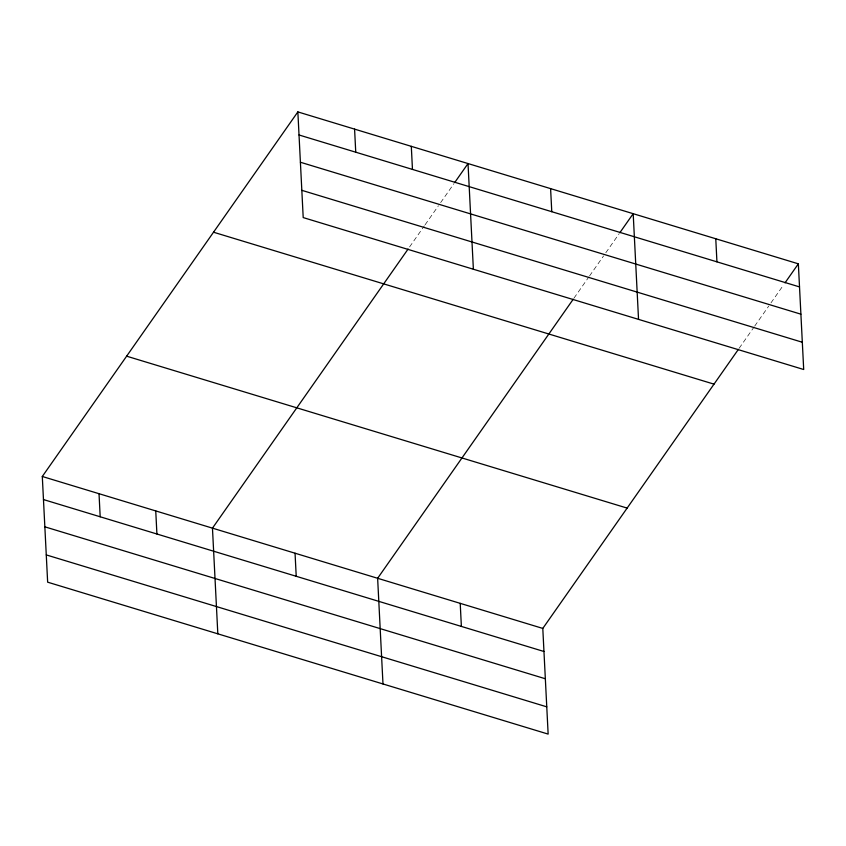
<?xml version="1.0" encoding="UTF-8"?>
<svg xmlns="http://www.w3.org/2000/svg" width="846" height="846" viewBox="0 0 846 846"><rect width="100%" height="100%" fill="white"/><g stroke="black" fill="none" stroke-linecap="round" stroke-linejoin="round"><path stroke-width="0.63" stroke-dasharray="4.23 3.17" d="M409.58 246.937L424.375 225.829M425.115 224.772L438.429 205.768M440.65 202.606L453.964 183.614M574 298.12L588.795 277.012M589.535 275.965L603.589 255.904M605.81 252.743L619.124 233.75M739.161 348.256L753.966 327.148M754.695 326.101L768.76 306.041M770.97 302.879L783.555 284.933"/><path stroke-width="1.27" d="M738.421 349.313L542.794 628.419L548.145 734.095L47.651 582.175L42.3 476.488L297.855 111.905L798.349 263.825L803.7 369.512L303.206 217.581L297.855 111.905M408.1 249.041L212.462 528.147L217.824 633.823M454.704 182.556L468.018 163.564L473.379 269.24M573.26 299.177L377.633 578.283L382.984 683.959M619.864 232.692L633.189 213.689L638.54 319.376M785.035 282.828L798.349 263.825M299.019 134.979L799.512 286.91M300.404 162.242L800.898 314.173M301.832 190.329L802.315 342.249M213.52 232.216L714.013 384.147M126.636 356.177L627.129 508.097M42.3 476.488L542.794 628.419M43.474 499.563L543.957 651.494M44.849 526.825L545.342 678.756M46.276 554.913L546.759 706.833M715.769 238.762L716.932 261.837M550.598 188.626L551.772 211.701M460.213 603.346L461.377 626.421M411.304 146.337L412.467 169.422M354.58 129.121L355.743 152.195M295.053 553.21L296.216 576.285M155.749 510.921L156.912 534.006M99.024 493.704L100.188 516.79"/></g></svg>
